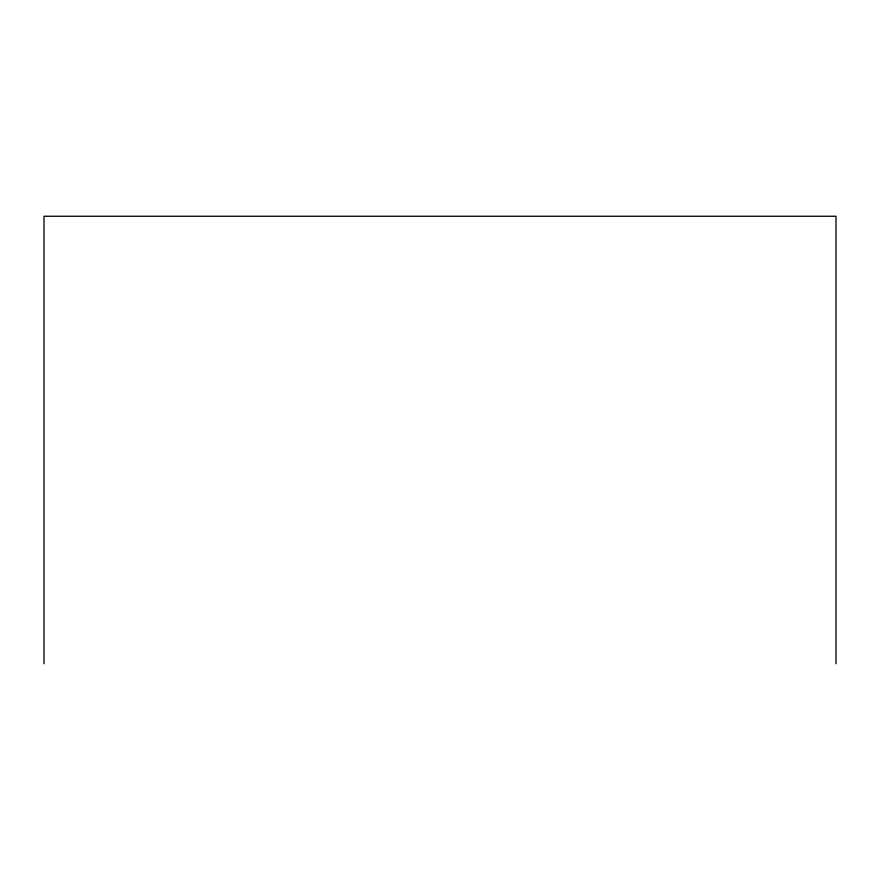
<?xml version="1.0" encoding="UTF-8"?>
<svg xmlns="http://www.w3.org/2000/svg" width="880" height="880" viewBox="0 0 880 880"><rect width="100%" height="100%" fill="white"/><g stroke="black" fill="none" stroke-linecap="round" stroke-linejoin="round"><path stroke-width="1.32" d="M836 663.74L836 216.26L44 216.26L44 663.74"/></g></svg>
